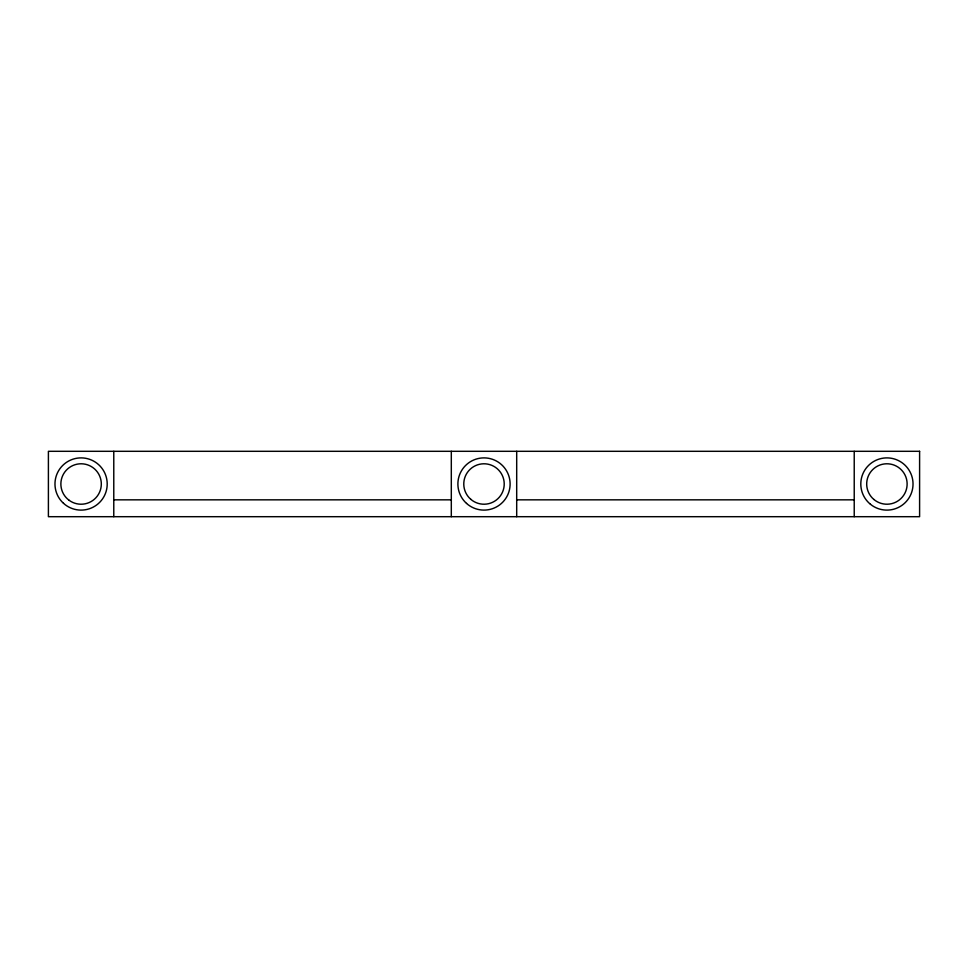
<?xml version="1.0" encoding="UTF-8"?>
<svg xmlns="http://www.w3.org/2000/svg" width="968" height="968" viewBox="0 0 968 968"><rect width="100%" height="100%" fill="white"/><g stroke="black" fill="none" stroke-linecap="round" stroke-linejoin="round"><path stroke-width="1.45" d="M113.776 499.839L451.306 499.839M516.694 499.839L854.224 499.839M854.224 451.306L854.224 516.694M516.694 451.306L516.694 516.694M451.306 451.306L451.306 516.694M113.776 451.306L113.776 516.694M919.6 451.306L48.4 451.306L48.4 516.694L919.6 516.694L919.6 451.306M63.489 503.299A26.124 26.124 0 0 0 106.601 489.59A26.124 26.124 0 0 0 73.169 459.11A26.124 26.124 0 0 0 63.489 503.299M466.528 503.408A26.124 26.124 0 0 0 509.543 489.433A26.124 26.124 0 0 0 475.929 459.159A26.124 26.124 0 0 0 466.528 503.408M870.438 504.267A26.124 26.124 0 0 0 912.703 488.126A26.124 26.124 0 0 0 877.589 459.606A26.124 26.124 0 0 0 870.438 504.267M873.923 499.5A20.219 20.219 0 0 0 906.822 487.497A20.219 20.219 0 0 0 879.985 465.003A20.219 20.219 0 0 0 873.923 499.5M470.811 499.331A20.219 20.219 0 0 0 503.868 487.751A20.219 20.219 0 0 0 477.321 464.918A20.219 20.219 0 0 0 470.811 499.331M69.043 500.238A20.219 20.219 0 0 0 101.18 486.311A20.219 20.219 0 0 0 73.048 465.451A20.219 20.219 0 0 0 69.043 500.238"/></g></svg>
